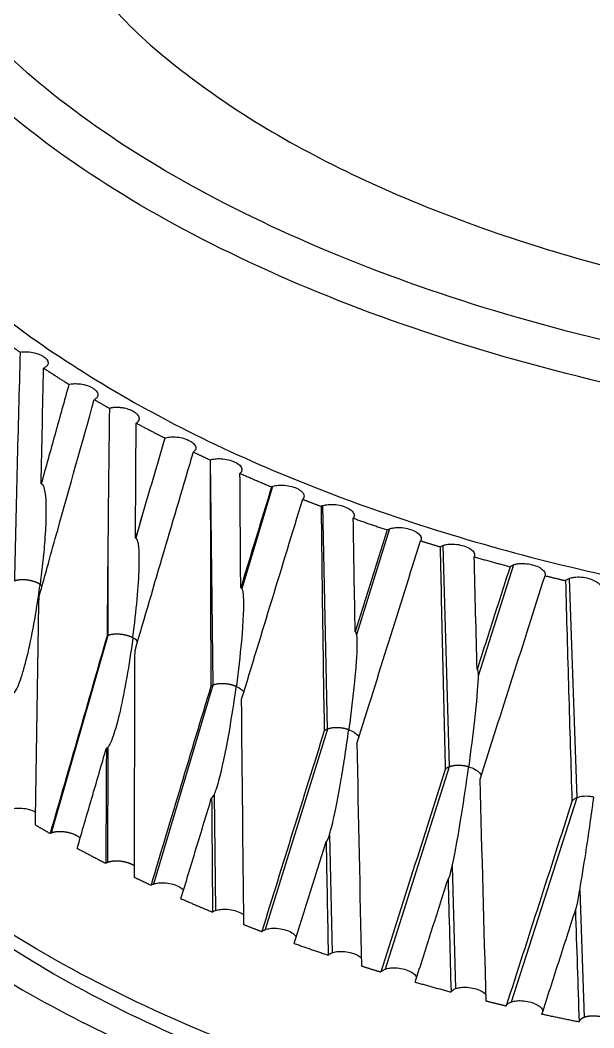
# Model space of a CAD drawing. Header units: millimetres. Extents: x 577 to 7172, y 252 to 2707.
# Drawn here: x 6756.17 to 6765.62, y 2390.74 to 2407.34 of the extents above; entities that cross this region are included whole.
import ezdxf

# ---------------------------------------------------------------- set-up
doc = ezdxf.new("R2010")
doc.units = ezdxf.units.MM
doc.header["$MEASUREMENT"] = 0
doc.layers.add('외형선(ISO)', color=7, linetype='Continuous', lineweight=30)
doc.layers.add('좁은 외형선(ISO)', color=7, linetype='Continuous', lineweight=25)

msp = doc.modelspace()

# ---------------------------------------------------------------- linework, layer by layer
at = {"layer": '외형선(ISO)'}
for p, q in [((6757.615, 2397.203), (6757.616, 2397.203)), ((6759.349, 2396.387), (6759.348, 2396.387)), ((6761.234, 2395.663), (6761.233, 2395.662)), ((6763.242, 2395.041), (6763.241, 2395.041))]:
    msp.add_line(p, q, dxfattribs=at)
for points, weights, knots in [([(6759.403, 2414.404), (6756.614, 2413.072), (6756.328, 2411.006), (6755.427, 2404.517), (6769.294, 2402.591), (6783.161, 2400.666), (6784.062, 2407.155), (6784.348, 2409.222), (6782.028, 2411.263)], [0.859654051037, 0.883443540093, 1, 0.707106781187, 1, 0.707106781187, 1, 0.883443540093, 0.859654051037], [5.658089, 5.658089, 5.658089, 6.283185, 6.283185, 7.853982, 7.853982, 9.424778, 9.424778, 10.049874, 10.049874, 10.049874]), ([(6761.692, 2411.175), (6762.993, 2407.812), (6769.886, 2406.856), (6777.619, 2405.782), (6779.208, 2409.213)], [0.916642000761, 0.7574330855, 1, 0.735650507153, 0.94847597009], [0.269902, 0.269902, 0.269902, 1.570796, 1.570796, 2.988512, 2.988512, 2.988512]), ([(6752.87, 2407.917), (6751.776, 2400.037), (6768.615, 2397.7), (6785.453, 2395.362), (6786.547, 2403.241)], [1, 0.707106781187, 1, 0.707106781187, 1], [0, 0, 0, 1.570796, 1.570796, 3.141593, 3.141593, 3.141593]), ([(6758.084, 2400.703), (6758.13, 2400.73), (6758.136, 2400.767), (6758.157, 2400.907), (6757.856, 2400.953), (6757.737, 2400.971), (6757.644, 2400.946)], [0.868138623758, 0.899769815643, 1, 0.707106781187, 1, 0.859271757601, 0.853776678257], [2.604055, 2.604055, 2.604055, 3.141593, 3.141593, 4.712389, 4.712389, 5.467119, 5.467119, 5.467119]), ([(6751.449, 2399.638), (6751.13, 2399.017), (6751.038, 2398.356), (6749.912, 2390.245), (6767.246, 2387.839), (6784.579, 2385.432), (6785.705, 2393.544), (6785.8, 2394.227), (6785.649, 2394.935)], [0.941983509372, 0.967352736218, 1, 0.707106781187, 1, 0.707106781187, 1, 0.966269938786, 0.940308695397], [2.966504, 2.966504, 2.966504, 3.141593, 3.141593, 4.712389, 4.712389, 6.283185, 6.283185, 6.464081, 6.464081, 6.464081]), ([(6756.502, 2398.047), (6756.42, 2398.099), (6756.299, 2398.116), (6756.173, 2398.134), (6756.078, 2398.103)], [0.853655812492, 0.857426288711, 1, 0.851369055162, 0.853585971213], [0.806169, 0.806169, 0.806169, 1.570796, 1.570796, 2.367909, 2.367909, 2.367909]), ([(6759.825, 2397.976), (6759.819, 2397.989), (6759.81, 2397.99), (6759.808, 2397.99), (6759.807, 2397.99)], [0.956690955315, 0.976452319213, 1, 0.995298523579, 0.990747981895], [3.0153056, 3.0153056, 3.0153056, 3.1415927, 3.1415927, 3.1668068, 3.1668068, 3.1668068]), ([(6758.029, 2397.167), (6757.953, 2397.207), (6757.853, 2397.221), (6757.714, 2397.241), (6757.616, 2397.203)], [0.858200927073, 0.879642008025, 1, 0.83874443214, 0.855050900514], [4.066905, 4.066905, 4.066905, 4.712389, 4.712389, 5.577208, 5.577208, 5.577208]), ([(6761.716, 2397.215), (6761.709, 2397.264), (6761.696, 2397.266), (6761.694, 2397.266), (6761.692, 2397.266)], [0.92102222792, 0.952954509637, 1, 0.994369803843, 0.98895606274], [2.8892861, 2.8892861, 2.8892861, 3.1415927, 3.1415927, 3.1717876, 3.1717876, 3.1717876]), ([(6759.733, 2396.365), (6759.666, 2396.394), (6759.587, 2396.405), (6759.447, 2396.425), (6759.349, 2396.387)], [0.86954245451, 0.901942895636, 1, 0.838433611726, 0.855114421702], [1.044913, 1.044913, 1.044913, 1.570796, 1.570796, 2.437282, 2.437282, 2.437282]), ([(6761.586, 2395.653), (6761.533, 2395.672), (6761.473, 2395.68), (6761.332, 2395.701), (6761.234, 2395.663)], [0.887894279923, 0.924469586249, 1, 0.838308086255, 0.855140448876], [1.165724, 1.165724, 1.165724, 1.570796, 1.570796, 2.437956, 2.437956, 2.437956]), ([(6763.56, 2395.043), (6763.522, 2395.053), (6763.481, 2395.059), (6763.34, 2395.079), (6763.242, 2395.041)], [0.913731457614, 0.9474302987, 1, 0.838366824841, 0.855128242891], [1.288863, 1.288863, 1.288863, 1.570796, 1.570796, 2.437641, 2.437641, 2.437641]), ([(6750.43, 2393.98), (6749.304, 2385.868), (6766.638, 2383.462), (6774.564, 2382.362), (6780.138, 2384.447)], [1, 0.707106781187, 1, 0.840755135543, 0.854671855083], [0, 0, 0, 1.570796, 1.570796, 2.424832, 2.424832, 2.424832]), ([(6757.161, 2393.869), (6757.081, 2393.943), (6756.923, 2393.967), (6756.782, 2393.989), (6756.684, 2393.952)], [0.860943629122, 0.820655436625, 1, 0.837726998481, 0.855263738742], [3.750558, 3.750558, 3.750558, 4.712389, 4.712389, 5.582665, 5.582665, 5.582665]), ([(6758.058, 2393.411), (6757.976, 2393.464), (6757.853, 2393.483), (6757.712, 2393.504), (6757.614, 2393.468)], [0.85356910026, 0.855070172506, 1, 0.837527237433, 0.855307187326], [3.935125, 3.935125, 3.935125, 4.712389, 4.712389, 5.583736, 5.583736, 5.583736]), ([(6765.977, 2390.797), (6765.921, 2390.901), (6765.702, 2390.932), (6765.561, 2390.952), (6765.463, 2390.916)], [0.900479725299, 0.77065464145, 1, 0.838366954532, 0.855128215993], [0.340809, 0.340809, 0.340809, 1.570796, 1.570796, 2.43764, 2.43764, 2.43764])]:
    msp.add_rational_spline(points, weights, degree=2, knots=knots, dxfattribs=at)
for points, weights in [([(6755.955, 2402.024), (6756.063, 2401.947), (6756.173, 2401.87)], [0.854411989208, 0.854138005954, 0.853951452172]), ([(6756.558, 2401.609), (6756.763, 2401.474), (6756.976, 2401.341)], [0.853568861846, 0.853503268746, 0.853715769146]), ([(6757.394, 2401.09), (6757.518, 2401.018), (6757.644, 2400.946)], [0.854380891693, 0.854650028739, 0.85500670011]), ([(6758.084, 2400.703), (6758.317, 2400.579), (6758.558, 2400.457)], [0.856488614887, 0.857396210602, 0.858584442446]), ([(6759.026, 2400.227), (6759.165, 2400.16), (6759.305, 2400.095)], [0.861133259539, 0.861954778283, 0.86286533459]), ([(6759.794, 2399.875), (6760.051, 2399.762), (6760.315, 2399.653)], [0.866258997614, 0.868171021112, 0.870370778511]), ([(6760.33, 2399.66), (6760.322, 2399.657), (6760.315, 2399.653)], [0.8553488912, 0.856857163177, 0.859632426851]), ([(6760.827, 2399.448), (6760.978, 2399.389), (6761.131, 2399.331)], [0.874885144561, 0.876286215561, 0.877779308996]), ([(6761.155, 2399.342), (6761.142, 2399.337), (6761.131, 2399.331)], [0.855215520231, 0.857570990873, 0.863264493532]), ([(6761.66, 2399.137), (6761.937, 2399.038), (6762.22, 2398.943)], [0.883194615338, 0.886175588631, 0.889456353916]), ([(6762.768, 2398.765), (6762.929, 2398.715), (6763.092, 2398.665)], [0.896084489059, 0.898112100478, 0.900236375472]), ([(6763.652, 2398.5), (6763.946, 2398.417), (6764.244, 2398.338)], [0.90785351521, 0.912005810676, 0.916475629495]), ([(6764.819, 2398.19), (6764.987, 2398.149), (6765.157, 2398.109)], [0.925442668337, 0.928166994251, 0.930994561593]), ([(6759.348, 2396.387), (6759.33, 2396.379), (6759.315, 2396.371)], [0.855280459898, 0.858638435918, 0.868525393099]), ([(6761.233, 2395.662), (6761.202, 2395.65), (6761.182, 2395.633)], [0.854637006584, 0.859313183992, 0.884168682621]), ([(6759.327, 2394.534), (6759.345, 2394.536), (6759.369, 2394.585)], [0.990996943461, 0.947247952594, 0.917424490877]), ([(6756.425, 2394.085), (6756.545, 2394.015), (6756.668, 2393.945)], [0.854388732164, 0.85465127944, 0.854996345142]), ([(6756.684, 2393.952), (6756.676, 2393.949), (6756.668, 2393.945)], [0.855375869326, 0.8569938239, 0.860048161219]), ([(6761.213, 2393.81), (6761.235, 2393.815), (6761.27, 2393.928)], [0.989373280894, 0.924652494684, 0.890772406095]), ([(6757.113, 2393.7), (6757.345, 2393.576), (6757.585, 2393.454)], [0.856490263097, 0.857396463137, 0.858582279848]), ([(6757.614, 2393.468), (6757.598, 2393.462), (6757.585, 2393.454)], [0.855367117981, 0.858341606116, 0.866194214153]), ([(6758.058, 2393.222), (6758.193, 2393.158), (6758.329, 2393.094)], [0.861157139176, 0.861956026459, 0.862838848776]), ([(6758.822, 2392.872), (6759.079, 2392.76), (6759.342, 2392.651)], [0.866262465667, 0.868171273581, 0.870366770151]), ([(6759.859, 2392.443), (6760.006, 2392.386), (6760.154, 2392.33)], [0.874925831969, 0.876287465351, 0.877735848087]), ([(6760.688, 2392.134), (6760.965, 2392.035), (6761.248, 2391.941)], [0.883200015851, 0.886175840801, 0.88945036869]), ([(6761.801, 2391.761), (6761.957, 2391.712), (6762.115, 2391.664)], [0.896143325371, 0.89811334776, 0.900174494689]), ([(6762.681, 2391.497), (6762.974, 2391.414), (6763.271, 2391.335)], [0.907861028714, 0.912006062029, 0.916467465227]), ([(6763.851, 2391.186), (6764.015, 2391.146), (6764.18, 2391.107)], [0.925521663092, 0.928168235399, 0.930912133162]), ([(6764.769, 2390.972), (6765.074, 2390.906), (6765.381, 2390.844)], [0.941086985327, 0.946548714922, 0.952351233562]), ([(6765.463, 2390.916), (6765.393, 2390.889), (6765.381, 2390.844)], [0.854954513263, 0.866763482307, 0.978101031468])]:
    msp.add_rational_spline(points, weights, degree=2, dxfattribs=at)
for points, knots in [([(6756.173, 2401.87), (6756.155, 2401.242), (6756.138, 2400.614), (6756.107, 2399.359), (6756.092, 2398.731), (6756.078, 2398.103)], [0.000001, 0.000001, 0.000001, 0.000001, 0.2022283, 0.2022283, 0.4043452, 0.4043452, 0.4043452, 0.4043452]), ([(6756.173, 2401.87), (6756.191, 2401.873), (6756.21, 2401.875), (6756.25, 2401.877), (6756.271, 2401.877), (6756.333, 2401.874), (6756.373, 2401.868), (6756.451, 2401.848), (6756.487, 2401.835), (6756.534, 2401.812), (6756.549, 2401.804), (6756.588, 2401.778), (6756.607, 2401.758), (6756.631, 2401.719), (6756.636, 2401.699), (6756.629, 2401.665), (6756.62, 2401.651), (6756.595, 2401.627), (6756.578, 2401.617), (6756.558, 2401.609)], [-0.08669826, -0.08669826, -0.08669826, -0.08669826, -0.08040536, -0.08040536, -0.07386324, -0.07386324, -0.06167253, -0.06167253, -0.04934561, -0.04934561, -0.04335782, -0.04335782, -0.03101877, -0.03101877, -0.01881146, -0.01881146, -0.00906258, -0.00906258, -0.000001, -0.000001, -0.000001, -0.000001]), ([(6756.519, 2399.701), (6756.525, 2400.019), (6756.532, 2400.337), (6756.545, 2400.972), (6756.551, 2401.29), (6756.558, 2401.609)], [0.000001, 0.000001, 0.000001, 0.000001, 0.1025219, 0.1025219, 0.2050472, 0.2050472, 0.2050472, 0.2050472]), ([(6756.976, 2401.341), (6756.9, 2401.068), (6756.823, 2400.794), (6756.671, 2400.248), (6756.595, 2399.974), (6756.519, 2399.701)], [0.000001, 0.000001, 0.000001, 0.000001, 0.1025074, 0.1025074, 0.2050094, 0.2050094, 0.2050094, 0.2050094]), ([(6756.976, 2401.341), (6756.999, 2401.347), (6757.024, 2401.35), (6757.078, 2401.353), (6757.106, 2401.353), (6757.176, 2401.347), (6757.215, 2401.339), (6757.291, 2401.318), (6757.326, 2401.304), (6757.363, 2401.283), (6757.37, 2401.279), (6757.403, 2401.257), (6757.424, 2401.238), (6757.451, 2401.199), (6757.456, 2401.179), (6757.452, 2401.146), (6757.445, 2401.132), (6757.424, 2401.109), (6757.411, 2401.099), (6757.394, 2401.09)], [-0.0867115, -0.0867115, -0.0867115, -0.0867115, -0.07832602, -0.07832602, -0.06949266, -0.06949266, -0.05741042, -0.05741042, -0.04510645, -0.04510645, -0.04215816, -0.04215816, -0.0297787, -0.0297787, -0.01744939, -0.01744939, -0.00846186, -0.00846186, -0.000001, -0.000001, -0.000001, -0.000001]), ([(6756.484, 2397.844), (6756.586, 2398.21), (6756.688, 2398.576), (6756.791, 2398.942), (6756.991, 2399.657), (6757.192, 2400.373), (6757.394, 2401.09)], [1.189798, 1.189798, 1.189798, 1.189798, 2.559794, 2.559794, 2.559794, 5.236908, 5.236908, 5.236908, 5.236908]), ([(6758.073, 2398.806), (6758.075, 2399.122), (6758.076, 2399.438), (6758.08, 2400.071), (6758.082, 2400.387), (6758.084, 2400.703)], [0.0000015, 0.0000015, 0.0000015, 0.0000015, 0.1025224, 0.1025224, 0.2050463, 0.2050463, 0.2050463, 0.2050463]), ([(6758.558, 2400.457), (6758.498, 2400.254), (6758.438, 2400.052), (6758.319, 2399.646), (6758.26, 2399.444), (6758.2, 2399.241)], [0.000001, 0.000001, 0.000001, 0.000001, 0.0754876, 0.0754876, 0.1509729, 0.1509729, 0.1509729, 0.1509729]), ([(6758.558, 2400.457), (6758.58, 2400.464), (6758.605, 2400.47), (6758.661, 2400.476), (6758.692, 2400.477), (6758.764, 2400.473), (6758.805, 2400.467), (6758.883, 2400.448), (6758.919, 2400.435), (6758.967, 2400.411), (6758.981, 2400.403), (6759.02, 2400.377), (6759.04, 2400.358), (6759.064, 2400.318), (6759.069, 2400.299), (6759.063, 2400.27), (6759.058, 2400.26), (6759.045, 2400.242), (6759.037, 2400.234), (6759.026, 2400.227)], [-0.08670954, -0.08670954, -0.08670954, -0.08670954, -0.07766824, -0.07766824, -0.0679418, -0.0679418, -0.05573585, -0.05573585, -0.04339563, -0.04339563, -0.0374105, -0.0374105, -0.02508142, -0.02508142, -0.01288588, -0.01288588, -0.00631815, -0.00631815, -0.000001, -0.000001, -0.000001, -0.000001]), ([(6758.065, 2396.959), (6758.224, 2397.503), (6758.384, 2398.047), (6758.705, 2399.136), (6758.866, 2399.681), (6759.026, 2400.227)], [0.0000282, 0.0000282, 0.0000282, 0.0000282, 0.2024567, 0.2024567, 0.405011, 0.405011, 0.405011, 0.405011]), ([(6759.305, 2400.095), (6759.328, 2400.104), (6759.354, 2400.11), (6759.414, 2400.118), (6759.448, 2400.119), (6759.523, 2400.115), (6759.565, 2400.109), (6759.643, 2400.09), (6759.68, 2400.077), (6759.744, 2400.045), (6759.77, 2400.027), (6759.809, 2399.99), (6759.821, 2399.97), (6759.828, 2399.937), (6759.827, 2399.923), (6759.816, 2399.897), (6759.807, 2399.886), (6759.794, 2399.875)], [-0.08672088, -0.08672088, -0.08672088, -0.08672088, -0.07699456, -0.07699456, -0.06641182, -0.06641182, -0.05407346, -0.05407346, -0.04167372, -0.04167372, -0.02935902, -0.02935902, -0.01728322, -0.01728322, -0.00849614, -0.00849614, -0.000001, -0.000001, -0.000001, -0.000001]), ([(6759.305, 2400.095), (6759.305, 2399.475), (6759.306, 2398.853), (6759.309, 2397.612), (6759.312, 2396.991), (6759.315, 2396.371)], [0.0000027, 0.0000027, 0.0000027, 0.0000027, 0.20223, 0.20223, 0.4043469, 0.4043469, 0.4043469, 0.4043469]), ([(6759.807, 2397.99), (6759.804, 2398.304), (6759.802, 2398.618), (6759.798, 2399.246), (6759.796, 2399.561), (6759.794, 2399.875)], [0.000001, 0.000001, 0.000001, 0.000001, 0.1025219, 0.1025219, 0.2050473, 0.2050473, 0.2050473, 0.2050473]), ([(6756.519, 2399.701), (6756.523, 2399.701), (6756.526, 2399.7), (6756.533, 2399.696), (6756.536, 2399.694), (6756.546, 2399.684), (6756.551, 2399.674), (6756.568, 2399.637), (6756.576, 2399.598), (6756.604, 2399.414), (6756.604, 2399.151), (6756.572, 2398.692), (6756.561, 2398.564), (6756.541, 2398.375), (6756.534, 2398.311), (6756.519, 2398.184), (6756.511, 2398.121), (6756.502, 2398.054), (6756.502, 2398.051), (6756.502, 2398.047)], [0.000001, 0.000001, 0.000001, 0.000001, 0.0016373, 0.0016373, 0.0035333, 0.0035333, 0.0082764, 0.0082764, 0.0216086, 0.0216086, 0.081311, 0.081311, 0.1035635, 0.1035635, 0.1147036, 0.1147036, 0.125739, 0.125739, 0.1263677, 0.1263677, 0.1263677, 0.1263677]), ([(6760.33, 2399.66), (6760.352, 2399.668), (6760.376, 2399.674), (6760.433, 2399.682), (6760.464, 2399.683), (6760.537, 2399.681), (6760.578, 2399.675), (6760.657, 2399.657), (6760.694, 2399.645), (6760.759, 2399.615), (6760.786, 2399.597), (6760.828, 2399.56), (6760.841, 2399.54), (6760.851, 2399.508), (6760.851, 2399.495), (6760.845, 2399.47), (6760.838, 2399.458), (6760.827, 2399.448)], [-0.08441784, -0.08441784, -0.08441784, -0.08441784, -0.07521561, -0.07521561, -0.06522595, -0.06522595, -0.05300419, -0.05300419, -0.04062641, -0.04062641, -0.02852415, -0.02852415, -0.01634798, -0.01634798, -0.00807404, -0.00807404, -0.000001, -0.000001, -0.000001, -0.000001]), ([(6760.315, 2399.653), (6760.23, 2399.376), (6760.145, 2399.099), (6759.976, 2398.544), (6759.891, 2398.267), (6759.807, 2397.99)], [0.000001, 0.000001, 0.000001, 0.000001, 0.1025074, 0.1025074, 0.2050094, 0.2050094, 0.2050094, 0.2050094]), ([(6759.821, 2396.155), (6759.989, 2396.703), (6760.156, 2397.251), (6760.492, 2398.349), (6760.659, 2398.898), (6760.827, 2399.448)], [0.0000009, 0.0000009, 0.0000009, 0.0000009, 0.2024334, 0.2024334, 0.4049747, 0.4049747, 0.4049747, 0.4049747]), ([(6761.131, 2399.331), (6761.138, 2398.715), (6761.145, 2398.098), (6761.162, 2396.865), (6761.172, 2396.249), (6761.182, 2395.633)], [0.000001, 0.000001, 0.000001, 0.000001, 0.2022283, 0.2022283, 0.4043452, 0.4043452, 0.4043452, 0.4043452]), ([(6761.155, 2399.342), (6761.175, 2399.349), (6761.199, 2399.355), (6761.252, 2399.363), (6761.282, 2399.365), (6761.353, 2399.364), (6761.394, 2399.359), (6761.474, 2399.342), (6761.512, 2399.33), (6761.578, 2399.301), (6761.606, 2399.285), (6761.65, 2399.249), (6761.665, 2399.229), (6761.677, 2399.197), (6761.679, 2399.184), (6761.674, 2399.159), (6761.669, 2399.148), (6761.66, 2399.137)], [-0.08298411, -0.08298411, -0.08298411, -0.08298411, -0.07419044, -0.07419044, -0.06464964, -0.06464964, -0.0523725, -0.0523725, -0.03996066, -0.03996066, -0.0280494, -0.0280494, -0.0160123, -0.0160123, -0.00793764, -0.00793764, -0.000001, -0.000001, -0.000001, -0.000001]), ([(6761.692, 2397.266), (6761.687, 2397.577), (6761.681, 2397.889), (6761.67, 2398.513), (6761.665, 2398.825), (6761.66, 2399.137)], [0.0000011, 0.0000011, 0.0000011, 0.0000011, 0.1025222, 0.1025222, 0.2050477, 0.2050477, 0.2050477, 0.2050477]), ([(6762.22, 2398.943), (6762.132, 2398.664), (6762.044, 2398.384), (6761.868, 2397.825), (6761.78, 2397.545), (6761.692, 2397.266)], [0.000001, 0.000001, 0.000001, 0.000001, 0.1025077, 0.1025077, 0.2050099, 0.2050099, 0.2050099, 0.2050099]), ([(6762.22, 2398.943), (6762.226, 2398.947), (6762.232, 2398.95), (6762.244, 2398.956), (6762.251, 2398.959), (6762.258, 2398.961)], [-0.005997295, -0.005997295, -0.005997295, -0.005997295, -0.003000815, -0.003000815, -0.000001, -0.000001, -0.000001, -0.000001]), ([(6762.258, 2398.961), (6762.277, 2398.968), (6762.299, 2398.974), (6762.348, 2398.982), (6762.376, 2398.984), (6762.444, 2398.984), (6762.485, 2398.98), (6762.565, 2398.964), (6762.603, 2398.953), (6762.671, 2398.925), (6762.699, 2398.909), (6762.746, 2398.874), (6762.762, 2398.854), (6762.777, 2398.823), (6762.78, 2398.811), (6762.779, 2398.787), (6762.775, 2398.776), (6762.768, 2398.765)], [-0.08069698, -0.08069698, -0.08069698, -0.08069698, -0.07243678, -0.07243678, -0.06349799, -0.06349799, -0.05132866, -0.05132866, -0.03892862, -0.03892862, -0.02714052, -0.02714052, -0.01500424, -0.01500424, -0.00746609, -0.00746609, -0.000001, -0.000001, -0.000001, -0.000001]), ([(6780.275, 2389.201), (6778.975, 2388.714), (6777.447, 2388.353), (6774.186, 2387.932), (6772.413, 2387.865), (6768.849, 2388.018), (6767.013, 2388.24), (6763.505, 2388.938), (6761.79, 2389.421), (6758.675, 2390.589), (6757.235, 2391.288), (6754.804, 2392.827), (6753.782, 2393.685), (6752.283, 2395.48), (6751.792, 2396.443), (6751.543, 2397.842), (6751.533, 2398.287), (6751.593, 2398.721)], [0, 0, 0, 0, 0.551864, 0.551864, 1.097381, 1.097381, 1.638641, 1.638641, 2.176484, 2.176484, 2.716093, 2.716093, 3.260291, 3.260291, 3.810205, 3.810205, 4.064472, 4.064472, 4.064472, 4.064472]), ([(6758.029, 2397.167), (6758.029, 2397.171), (6758.03, 2397.175), (6758.089, 2397.616), (6758.125, 2398.021), (6758.137, 2398.43), (6758.14, 2398.654), (6758.107, 2398.769), (6758.101, 2398.782), (6758.092, 2398.796), (6758.089, 2398.799), (6758.083, 2398.804), (6758.079, 2398.805), (6758.076, 2398.806)], [-0.1923741, -0.1923741, -0.1923741, -0.1923741, -0.1912717, -0.1912717, -0.0575168, -0.0575168, -0.010532, -0.010532, -0.0043724, -0.0043724, -0.0019855, -0.0019855, -0.000001, -0.000001, -0.000001, -0.000001]), ([(6758.076, 2398.806), (6758.075, 2398.806), (6758.075, 2398.806), (6758.074, 2398.806), (6758.073, 2398.806), (6758.073, 2398.806)], [-0.0004520046, -0.0004520046, -0.0004520046, -0.0004520046, -0.0002256009, -0.0002256009, -0.0000021164, -0.0000021164, -0.0000021164, -0.0000021164]), ([(6761.726, 2395.445), (6761.9, 2395.997), (6762.073, 2396.55), (6762.421, 2397.657), (6762.595, 2398.211), (6762.768, 2398.765)], [0.000001, 0.000001, 0.000001, 0.000001, 0.2024334, 0.2024334, 0.4049748, 0.4049748, 0.4049748, 0.4049748]), ([(6763.092, 2398.665), (6763.098, 2398.67), (6763.105, 2398.674), (6763.12, 2398.681), (6763.128, 2398.685), (6763.136, 2398.688)], [-0.007445465, -0.007445465, -0.007445465, -0.007445465, -0.003723185, -0.003723185, -0.000001, -0.000001, -0.000001, -0.000001]), ([(6763.092, 2398.665), (6763.104, 2398.054), (6763.117, 2397.442), (6763.145, 2396.219), (6763.16, 2395.608), (6763.175, 2394.997)], [0.000001, 0.000001, 0.000001, 0.000001, 0.2022283, 0.2022283, 0.4043452, 0.4043452, 0.4043452, 0.4043452]), ([(6763.136, 2398.688), (6763.155, 2398.695), (6763.175, 2398.7), (6763.222, 2398.708), (6763.248, 2398.711), (6763.314, 2398.712), (6763.355, 2398.708), (6763.436, 2398.694), (6763.475, 2398.684), (6763.544, 2398.657), (6763.573, 2398.642), (6763.621, 2398.607), (6763.639, 2398.588), (6763.656, 2398.557), (6763.659, 2398.545), (6763.66, 2398.522), (6763.658, 2398.511), (6763.652, 2398.5)], [-0.07923516, -0.07923516, -0.07923516, -0.07923516, -0.07138073, -0.07138073, -0.06289414, -0.06289414, -0.050682, -0.050682, -0.03826473, -0.03826473, -0.02662455, -0.02662455, -0.01463062, -0.01463062, -0.00730418, -0.00730418, -0.000001, -0.000001, -0.000001, -0.000001]), ([(6763.701, 2396.644), (6763.693, 2396.953), (6763.685, 2397.263), (6763.668, 2397.881), (6763.66, 2398.191), (6763.652, 2398.5)], [0.0000033, 0.0000033, 0.0000033, 0.0000033, 0.1025233, 0.1025233, 0.2050495, 0.2050495, 0.2050495, 0.2050495]), ([(6757.616, 2398.467), (6757.614, 2398.255), (6757.612, 2398.044), (6757.608, 2397.621), (6757.607, 2397.41), (6757.605, 2397.198)], [0.000001, 0.000001, 0.000001, 0.000001, 0.068486, 0.068486, 0.1369899, 0.1369899, 0.1369899, 0.1369899]), ([(6764.244, 2398.338), (6764.153, 2398.055), (6764.062, 2397.773), (6763.881, 2397.209), (6763.791, 2396.926), (6763.701, 2396.644)], [0.000001, 0.000001, 0.000001, 0.000001, 0.1025083, 0.1025083, 0.2050094, 0.2050094, 0.2050094, 0.2050094]), ([(6764.244, 2398.338), (6764.251, 2398.344), (6764.259, 2398.35), (6764.277, 2398.36), (6764.288, 2398.365), (6764.299, 2398.369)], [-0.009715275, -0.009715275, -0.009715275, -0.009715275, -0.004858047, -0.004858047, -0.000001, -0.000001, -0.000001, -0.000001]), ([(6764.299, 2398.369), (6764.316, 2398.375), (6764.335, 2398.381), (6764.378, 2398.388), (6764.402, 2398.391), (6764.465, 2398.393), (6764.506, 2398.39), (6764.586, 2398.378), (6764.626, 2398.367), (6764.696, 2398.342), (6764.726, 2398.327), (6764.777, 2398.293), (6764.796, 2398.274), (6764.815, 2398.244), (6764.819, 2398.233), (6764.823, 2398.211), (6764.822, 2398.201), (6764.819, 2398.19)], [-0.07696542, -0.07696542, -0.07696542, -0.07696542, -0.06965231, -0.06965231, -0.06177441, -0.06177441, -0.04966049, -0.04966049, -0.03724468, -0.03724468, -0.02564262, -0.02564262, -0.0135515, -0.0135515, -0.00678492, -0.00678492, -0.000001, -0.000001, -0.000001, -0.000001]), ([(6763.749, 2394.839), (6763.927, 2395.396), (6764.106, 2395.955), (6764.463, 2397.072), (6764.641, 2397.631), (6764.819, 2398.19)], [0.000001, 0.000001, 0.000001, 0.000001, 0.2024334, 0.2024334, 0.4049748, 0.4049748, 0.4049748, 0.4049748]), ([(6765.218, 2398.146), (6765.233, 2398.151), (6765.25, 2398.156), (6765.287, 2398.163), (6765.307, 2398.166), (6765.366, 2398.17), (6765.406, 2398.169), (6765.487, 2398.159), (6765.528, 2398.15), (6765.6, 2398.126), (6765.631, 2398.112), (6765.685, 2398.08), (6765.707, 2398.062), (6765.73, 2398.031), (6765.736, 2398.02), (6765.742, 2397.997), (6765.743, 2397.986), (6765.741, 2397.975)], [-0.07545712, -0.07545712, -0.07545712, -0.07545712, -0.06901192, -0.06901192, -0.06210074, -0.06210074, -0.05000441, -0.05000441, -0.03758276, -0.03758276, -0.02608289, -0.02608289, -0.01411734, -0.01411734, -0.00709705, -0.00709705, -0.000001, -0.000001, -0.000001, -0.000001]), ([(6756.039, 2396.245), (6756.044, 2396.245), (6756.048, 2396.246), (6756.058, 2396.25), (6756.062, 2396.253), (6756.075, 2396.263), (6756.083, 2396.273), (6756.112, 2396.314), (6756.134, 2396.361), (6756.221, 2396.576), (6756.299, 2396.876), (6756.398, 2397.38), (6756.421, 2397.514), (6756.453, 2397.71), (6756.463, 2397.776), (6756.482, 2397.907), (6756.491, 2397.972), (6756.501, 2398.04), (6756.501, 2398.043), (6756.502, 2398.047)], [0.000001, 0.000001, 0.000001, 0.000001, 0.0019069, 0.0019069, 0.003819, 0.003819, 0.0072699, 0.0072699, 0.0190981, 0.0190981, 0.0664168, 0.0664168, 0.0831412, 0.0831412, 0.091562, 0.091562, 0.0998916, 0.0998916, 0.1003581, 0.1003581, 0.1003581, 0.1003581]), ([(6756.502, 2398.047), (6756.502, 2398.047), (6756.503, 2398.046), (6756.515, 2398.038), (6756.525, 2398.031), (6756.534, 2398.023)], [-0.000272927, -0.000272927, -0.000272927, -0.000272927, 0, 0, 0.005211806, 0.005211806, 0.005211806, 0.005211806]), ([(6765.157, 2398.109), (6765.164, 2398.116), (6765.173, 2398.123), (6765.193, 2398.135), (6765.205, 2398.141), (6765.218, 2398.146)], [-0.01122032, -0.01122032, -0.01122032, -0.01122032, -0.00561308, -0.00561308, -0.00000631, -0.00000631, -0.00000631, -0.00000631]), ([(6765.157, 2398.109), (6765.173, 2397.502), (6765.19, 2396.895), (6765.226, 2395.683), (6765.244, 2395.078), (6765.263, 2394.472)], [0.000001, 0.000001, 0.000001, 0.000001, 0.2022296, 0.2022296, 0.4043453, 0.4043453, 0.4043453, 0.4043453]), ([(6756.425, 2394.085), (6756.434, 2394.711), (6756.443, 2395.337), (6756.462, 2396.59), (6756.473, 2397.217), (6756.484, 2397.844)], [0.000001, 0.000001, 0.000001, 0.000001, 0.2024117, 0.2024117, 0.4048476, 0.4048476, 0.4048476, 0.4048476]), ([(6759.825, 2397.976), (6759.839, 2397.951), (6759.845, 2397.899), (6759.858, 2397.703), (6759.847, 2397.441), (6759.796, 2396.873), (6759.767, 2396.621), (6759.734, 2396.372), (6759.733, 2396.369), (6759.733, 2396.365)], [0.000001, 0.000001, 0.000001, 0.000001, 0.0158453, 0.0158453, 0.0669248, 0.0669248, 0.1033237, 0.1033237, 0.1038507, 0.1038507, 0.1038507, 0.1038507]), ([(6757.605, 2397.198), (6757.448, 2396.656), (6757.291, 2396.113), (6756.979, 2395.029), (6756.823, 2394.487), (6756.668, 2393.945)], [0.0000426, 0.0000426, 0.0000426, 0.0000426, 0.2023877, 0.2023877, 0.4047273, 0.4047273, 0.4047273, 0.4047273]), ([(6757.605, 2397.198), (6757.607, 2397.199), (6757.608, 2397.2), (6757.612, 2397.201), (6757.614, 2397.202), (6757.615, 2397.203)], [-0.001513243, -0.001513243, -0.001513243, -0.001513243, -0.000758449, -0.000758449, -0.000001, -0.000001, -0.000001, -0.000001]), ([(6758.029, 2397.167), (6758.028, 2397.164), (6758.028, 2397.16), (6757.968, 2396.717), (6757.894, 2396.293), (6757.792, 2395.846), (6757.744, 2395.649), (6757.68, 2395.478), (6757.666, 2395.443), (6757.645, 2395.403), (6757.639, 2395.391), (6757.627, 2395.374), (6757.621, 2395.366), (6757.615, 2395.361)], [-0.1994639, -0.1994639, -0.1994639, -0.1994639, -0.1983501, -0.1983501, -0.0626731, -0.0626731, -0.0164947, -0.0164947, -0.0065403, -0.0065403, -0.0028631, -0.0028631, -0.000001, -0.000001, -0.000001, -0.000001]), ([(6758.108, 2397.108), (6758.106, 2397.11), (6758.104, 2397.112), (6758.093, 2397.124), (6758.082, 2397.133), (6758.058, 2397.151), (6758.045, 2397.159), (6758.03, 2397.167), (6758.03, 2397.167), (6758.029, 2397.167)], [-0.0132564, -0.0132564, -0.0132564, -0.0132564, -0.01181957, -0.01181957, -0.00574193, -0.00574193, 0, 0, 0.00027207, 0.00027207, 0.00027207, 0.00027207]), ([(6761.716, 2397.215), (6761.722, 2397.166), (6761.722, 2397.092), (6761.718, 2396.888), (6761.703, 2396.684), (6761.667, 2396.317), (6761.653, 2396.19), (6761.623, 2395.933), (6761.606, 2395.798), (6761.587, 2395.66), (6761.587, 2395.657), (6761.586, 2395.653)], [-0.2139066, -0.2139066, -0.2139066, -0.2139066, -0.1776619, -0.1776619, -0.0900898, -0.0900898, -0.0461445, -0.0461445, 0, 0, 0.0012039, 0.0012039, 0.0012039, 0.0012039]), ([(6758.058, 2393.222), (6758.058, 2393.844), (6758.058, 2394.467), (6758.061, 2395.713), (6758.062, 2396.336), (6758.065, 2396.959)], [0.000001, 0.000001, 0.000001, 0.000001, 0.2023966, 0.2023966, 0.4048293, 0.4048293, 0.4048293, 0.4048293]), ([(6763.716, 2396.534), (6763.716, 2396.522), (6763.716, 2396.509), (6763.71, 2396.351), (6763.69, 2396.11), (6763.629, 2395.567), (6763.596, 2395.306), (6763.561, 2395.05), (6763.561, 2395.046), (6763.56, 2395.043)], [0.000001, 0.000001, 0.000001, 0.000001, 0.0053185, 0.0053185, 0.0652614, 0.0652614, 0.1131884, 0.1131884, 0.1138444, 0.1138444, 0.1138444, 0.1138444]), ([(6763.701, 2396.644), (6763.702, 2396.645), (6763.704, 2396.645), (6763.706, 2396.643), (6763.707, 2396.642), (6763.711, 2396.635), (6763.712, 2396.628), (6763.716, 2396.598), (6763.717, 2396.564), (6763.716, 2396.534)], [0.00000095, 0.00000095, 0.00000095, 0.00000095, 0.0016489, 0.0016489, 0.00350493, 0.00350493, 0.00793661, 0.00793661, 0.02079949, 0.02079949, 0.02079949, 0.02079949]), ([(6759.315, 2396.371), (6759.15, 2395.824), (6758.985, 2395.278), (6758.656, 2394.185), (6758.492, 2393.64), (6758.329, 2393.094)], [0.0000009, 0.0000009, 0.0000009, 0.0000009, 0.2023551, 0.2023551, 0.4046826, 0.4046826, 0.4046826, 0.4046826]), ([(6759.369, 2394.585), (6759.383, 2394.613), (6759.396, 2394.648), (6759.422, 2394.725), (6759.436, 2394.773), (6759.5, 2395.007), (6759.558, 2395.279), (6759.658, 2395.849), (6759.698, 2396.109), (6759.732, 2396.358), (6759.732, 2396.362), (6759.733, 2396.365)], [0.000001, 0.000001, 0.000001, 0.000001, 0.009469, 0.009469, 0.0222035, 0.0222035, 0.0774084, 0.0774084, 0.1208212, 0.1208212, 0.1214472, 0.1214472, 0.1214472, 0.1214472]), ([(6759.733, 2396.365), (6759.734, 2396.365), (6759.734, 2396.365), (6759.768, 2396.35), (6759.796, 2396.333), (6759.835, 2396.301), (6759.848, 2396.287), (6759.857, 2396.272)], [-0.00027368, -0.00027368, -0.00027368, -0.00027368, 0, 0, 0.01201755, 0.01201755, 0.02120335, 0.02120335, 0.02120335, 0.02120335]), ([(6761.182, 2395.633), (6761.01, 2395.082), (6760.838, 2394.531), (6760.495, 2393.43), (6760.325, 2392.88), (6760.154, 2392.33)], [0.000001, 0.000001, 0.000001, 0.000001, 0.2023551, 0.2023551, 0.4046826, 0.4046826, 0.4046826, 0.4046826]), ([(6761.27, 2393.928), (6761.278, 2393.955), (6761.286, 2393.983), (6761.342, 2394.191), (6761.402, 2394.483), (6761.485, 2394.973), (6761.507, 2395.109), (6761.548, 2395.376), (6761.567, 2395.511), (6761.585, 2395.646), (6761.586, 2395.65), (6761.586, 2395.653)], [-0.2264135, -0.2264135, -0.2264135, -0.2264135, -0.2091385, -0.2091385, -0.0903635, -0.0903635, -0.0454896, -0.0454896, 0, 0, 0.0012047, 0.0012047, 0.0012047, 0.0012047]), ([(6761.586, 2395.653), (6761.587, 2395.653), (6761.588, 2395.653), (6761.607, 2395.646), (6761.625, 2395.639), (6761.656, 2395.624), (6761.67, 2395.615), (6761.707, 2395.59), (6761.727, 2395.573), (6761.745, 2395.545), (6761.749, 2395.536), (6761.752, 2395.528)], [-0.04748278, -0.04748278, -0.04748278, -0.04748278, -0.04720798, -0.04720798, -0.04097726, -0.04097726, -0.03505845, -0.03505845, -0.02365674, -0.02365674, -0.01829546, -0.01829546, -0.01829546, -0.01829546]), ([(6757.113, 2393.7), (6757.192, 2393.975), (6757.272, 2394.25), (6757.433, 2394.8), (6757.513, 2395.075), (6757.593, 2395.35)], [0.000001, 0.000001, 0.000001, 0.000001, 0.102531, 0.102531, 0.2050688, 0.2050688, 0.2050688, 0.2050688]), ([(6757.593, 2395.35), (6757.592, 2395.034), (6757.59, 2394.718), (6757.587, 2394.086), (6757.586, 2393.77), (6757.585, 2393.454)], [0, 0, 0, 0, 0.102528, 0.102528, 0.2050483, 0.2050483, 0.2050483, 0.2050483]), ([(6757.615, 2395.361), (6757.611, 2395.357), (6757.607, 2395.355), (6757.6, 2395.351), (6757.597, 2395.35), (6757.593, 2395.35)], [0.000001, 0.000001, 0.000001, 0.000001, 0.001691549, 0.001691549, 0.003365565, 0.003365565, 0.003365565, 0.003365565]), ([(6763.241, 2395.041), (6763.227, 2395.035), (6763.214, 2395.029), (6763.191, 2395.014), (6763.182, 2395.005), (6763.175, 2394.997)], [0.000001, 0.000001, 0.000001, 0.000001, 0.00632784, 0.00632784, 0.01265519, 0.01265519, 0.01265519, 0.01265519]), ([(6763.289, 2393.402), (6763.292, 2393.419), (6763.296, 2393.436), (6763.341, 2393.644), (6763.391, 2393.922), (6763.485, 2394.509), (6763.524, 2394.778), (6763.559, 2395.036), (6763.56, 2395.039), (6763.56, 2395.043)], [-0.2062981, -0.2062981, -0.2062981, -0.2062981, -0.19661, -0.19661, -0.0873525, -0.0873525, 0, 0, 0.001192, 0.001192, 0.001192, 0.001192]), ([(6763.56, 2395.043), (6763.561, 2395.043), (6763.562, 2395.042), (6763.601, 2395.031), (6763.637, 2395.017), (6763.694, 2394.986), (6763.717, 2394.969), (6763.751, 2394.932), (6763.762, 2394.912), (6763.764, 2394.891), (6763.765, 2394.889), (6763.765, 2394.888)], [-0.00027616, -0.00027616, -0.00027616, -0.00027616, 0, 0, 0.01234135, 0.01234135, 0.02362178, 0.02362178, 0.03553511, 0.03553511, 0.03658109, 0.03658109, 0.03658109, 0.03658109]), ([(6763.175, 2394.997), (6762.998, 2394.44), (6762.821, 2393.885), (6762.467, 2392.774), (6762.291, 2392.219), (6762.115, 2391.664)], [0.000001, 0.000001, 0.000001, 0.000001, 0.2023552, 0.2023552, 0.4046826, 0.4046826, 0.4046826, 0.4046826]), ([(6758.822, 2392.872), (6758.906, 2393.149), (6758.99, 2393.426), (6759.158, 2393.98), (6759.242, 2394.257), (6759.327, 2394.534)], [0.000001, 0.000001, 0.000001, 0.000001, 0.1025327, 0.1025327, 0.2050689, 0.2050689, 0.2050689, 0.2050689]), ([(6759.327, 2394.534), (6759.329, 2394.22), (6759.332, 2393.906), (6759.337, 2393.278), (6759.339, 2392.965), (6759.342, 2392.651)], [0.000001, 0.000001, 0.000001, 0.000001, 0.1025275, 0.1025275, 0.2050494, 0.2050494, 0.2050494, 0.2050494]), ([(6765.341, 2394.533), (6765.322, 2394.525), (6765.305, 2394.516), (6765.279, 2394.496), (6765.269, 2394.484), (6765.263, 2394.472)], [0.00005091, 0.00005091, 0.00005091, 0.00005091, 0.00833443, 0.00833443, 0.01651971, 0.01651971, 0.01651971, 0.01651971]), ([(6765.392, 2393.014), (6765.425, 2393.204), (6765.461, 2393.431), (6765.489, 2393.612), (6765.515, 2393.781), (6765.54, 2393.953), (6765.578, 2394.216), (6765.592, 2394.314), (6765.61, 2394.446), (6765.615, 2394.481), (6765.62, 2394.52), (6765.621, 2394.525), (6765.622, 2394.532), (6765.622, 2394.535), (6765.623, 2394.538), (6765.623, 2394.54), (6765.623, 2394.542), (6765.623, 2394.543), (6765.624, 2394.543), (6765.624, 2394.543), (6765.624, 2394.543), (6765.624, 2394.543), (6765.624, 2394.543), (6765.624, 2394.543), (6765.624, 2394.543), (6765.623, 2394.543), (6765.623, 2394.543), (6765.623, 2394.543), (6765.622, 2394.544), (6765.622, 2394.544), (6765.621, 2394.544), (6765.62, 2394.544), (6765.609, 2394.546), (6765.598, 2394.548), (6765.561, 2394.554), (6765.535, 2394.556), (6765.446, 2394.559), (6765.387, 2394.55), (6765.341, 2394.531)], [0, 0, 0, 0, 0.644616, 0.644616, 0.644616, 1.25484, 1.25484, 1.617339, 1.617339, 1.748089, 1.748089, 1.76588, 1.76588, 1.774776, 1.774776, 1.780495, 1.780495, 1.782562, 1.782562, 1.782727, 1.782727, 1.782809, 1.782809, 1.782848, 1.782848, 1.782891, 1.782891, 1.783203, 1.783203, 1.783995, 1.783995, 1.786045, 1.786045, 1.808954, 1.808954, 1.86522, 1.86522, 2.003723, 2.003723, 2.003723, 2.003723]), ([(6756.009, 2394.341), (6756.033, 2394.35), (6756.06, 2394.356), (6756.124, 2394.364), (6756.161, 2394.365), (6756.239, 2394.359), (6756.28, 2394.352), (6756.356, 2394.331), (6756.392, 2394.317), (6756.424, 2394.3), (6756.426, 2394.299), (6756.428, 2394.298)], [0.000001, 0.000001, 0.000001, 0.000001, 0.01003356, 0.01003356, 0.02155616, 0.02155616, 0.03368842, 0.03368842, 0.04602588, 0.04602588, 0.04675732, 0.04675732, 0.04675732, 0.04675732]), ([(6765.263, 2394.472), (6765.082, 2393.91), (6764.902, 2393.349), (6764.54, 2392.227), (6764.36, 2391.667), (6764.18, 2391.107)], [0, 0, 0, 0, 0.2023562, 0.2023562, 0.4046815, 0.4046815, 0.4046815, 0.4046815]), ([(6760.688, 2392.134), (6760.775, 2392.413), (6760.863, 2392.692), (6761.037, 2393.251), (6761.125, 2393.53), (6761.213, 2393.81)], [0.000001, 0.000001, 0.000001, 0.000001, 0.1025329, 0.1025329, 0.2050693, 0.2050693, 0.2050693, 0.2050693]), ([(6761.213, 2393.81), (6761.218, 2393.498), (6761.224, 2393.186), (6761.236, 2392.563), (6761.242, 2392.252), (6761.248, 2391.941)], [0.0000011, 0.0000011, 0.0000011, 0.0000011, 0.1025277, 0.1025277, 0.2050499, 0.2050499, 0.2050499, 0.2050499]), ([(6763.221, 2393.189), (6763.222, 2393.189), (6763.223, 2393.19), (6763.225, 2393.192), (6763.227, 2393.194), (6763.23, 2393.199), (6763.233, 2393.205), (6763.24, 2393.221), (6763.245, 2393.235), (6763.263, 2393.292), (6763.277, 2393.352), (6763.289, 2393.402)], [-0.02509521, -0.02509521, -0.02509521, -0.02509521, -0.02390168, -0.02390168, -0.02273502, -0.02273502, -0.02027448, -0.02027448, -0.01569792, -0.01569792, -0.000001, -0.000001, -0.000001, -0.000001]), ([(6762.681, 2391.497), (6762.771, 2391.779), (6762.861, 2392.061), (6763.041, 2392.625), (6763.131, 2392.907), (6763.221, 2393.189)], [0.000001, 0.000001, 0.000001, 0.000001, 0.1025335, 0.1025335, 0.2050688, 0.2050688, 0.2050688, 0.2050688]), ([(6763.221, 2393.189), (6763.229, 2392.879), (6763.238, 2392.57), (6763.254, 2391.953), (6763.263, 2391.644), (6763.271, 2391.335)], [0.0000033, 0.0000033, 0.0000033, 0.0000033, 0.1025288, 0.1025288, 0.2050516, 0.2050516, 0.2050516, 0.2050516]), ([(6758.329, 2393.094), (6758.335, 2393.098), (6758.34, 2393.101), (6758.353, 2393.107), (6758.36, 2393.11), (6758.367, 2393.113)], [0.000001, 0.000001, 0.000001, 0.000001, 0.003075082, 0.003075082, 0.006150961, 0.006150961, 0.006150961, 0.006150961]), ([(6758.367, 2393.113), (6758.39, 2393.121), (6758.416, 2393.127), (6758.476, 2393.135), (6758.51, 2393.136), (6758.585, 2393.132), (6758.626, 2393.126), (6758.705, 2393.107), (6758.741, 2393.094), (6758.781, 2393.074), (6758.788, 2393.07), (6758.824, 2393.05), (6758.847, 2393.031), (6758.863, 2393.011), (6758.864, 2393.011), (6758.864, 2393.01)], [0.000001, 0.000001, 0.000001, 0.000001, 0.00973885, 0.00973885, 0.0203279, 0.0203279, 0.03261919, 0.03261919, 0.04500118, 0.04500118, 0.04794307, 0.04794307, 0.06024098, 0.06024098, 0.06046963, 0.06046963, 0.06046963, 0.06046963]), ([(6765.32, 2392.68), (6765.321, 2392.681), (6765.322, 2392.682), (6765.324, 2392.686), (6765.325, 2392.689), (6765.328, 2392.698), (6765.33, 2392.705), (6765.337, 2392.729), (6765.342, 2392.75), (6765.361, 2392.842), (6765.379, 2392.94), (6765.392, 2393.014)], [0.00000309, 0.00000309, 0.00000309, 0.00000309, 0.00138735, 0.00138735, 0.00277358, 0.00277358, 0.00532266, 0.00532266, 0.01103828, 0.01103828, 0.0307256, 0.0307256, 0.0307256, 0.0307256]), ([(6759.391, 2392.677), (6759.415, 2392.686), (6759.445, 2392.692), (6759.512, 2392.7), (6759.55, 2392.7), (6759.63, 2392.693), (6759.67, 2392.686), (6759.747, 2392.665), (6759.783, 2392.65), (6759.83, 2392.625), (6759.844, 2392.615), (6759.857, 2392.605)], [0.000001, 0.000001, 0.000001, 0.000001, 0.01067241, 0.01067241, 0.02241515, 0.02241515, 0.03472679, 0.03472679, 0.0471208, 0.0471208, 0.05396107, 0.05396107, 0.05396107, 0.05396107]), ([(6759.342, 2392.651), (6759.349, 2392.656), (6759.356, 2392.66), (6759.372, 2392.669), (6759.381, 2392.673), (6759.391, 2392.677)], [0.000001, 0.000001, 0.000001, 0.000001, 0.004105612, 0.004105612, 0.008210183, 0.008210183, 0.008210183, 0.008210183]), ([(6764.769, 2390.972), (6764.861, 2391.257), (6764.953, 2391.541), (6765.136, 2392.111), (6765.228, 2392.395), (6765.32, 2392.68)], [0.000001, 0.000001, 0.000001, 0.000001, 0.1025344, 0.1025344, 0.2050688, 0.2050688, 0.2050688, 0.2050688]), ([(6765.32, 2392.68), (6765.33, 2392.374), (6765.34, 2392.068), (6765.36, 2391.456), (6765.371, 2391.15), (6765.381, 2390.844)], [0.0000055, 0.0000055, 0.0000055, 0.0000055, 0.1025302, 0.1025302, 0.2050538, 0.2050538, 0.2050538, 0.2050538]), ([(6760.154, 2392.33), (6760.161, 2392.336), (6760.169, 2392.342), (6760.188, 2392.353), (6760.199, 2392.357), (6760.21, 2392.362)], [0.000001, 0.000001, 0.000001, 0.000001, 0.004927464, 0.004927464, 0.009853846, 0.009853846, 0.009853846, 0.009853846]), ([(6760.21, 2392.362), (6760.233, 2392.37), (6760.259, 2392.376), (6760.322, 2392.385), (6760.36, 2392.386), (6760.439, 2392.38), (6760.481, 2392.373), (6760.559, 2392.353), (6760.595, 2392.339), (6760.657, 2392.307), (6760.682, 2392.289), (6760.709, 2392.26), (6760.716, 2392.25), (6760.721, 2392.241)], [0.000001, 0.000001, 0.000001, 0.000001, 0.00972728, 0.00972728, 0.02143126, 0.02143126, 0.03384565, 0.03384565, 0.04624444, 0.04624444, 0.05853713, 0.05853713, 0.06458094, 0.06458094, 0.06458094, 0.06458094]), ([(6761.248, 2391.941), (6761.255, 2391.949), (6761.264, 2391.956), (6761.285, 2391.969), (6761.298, 2391.975), (6761.312, 2391.98)], [0.000001, 0.000001, 0.000001, 0.000001, 0.00596408, 0.00596408, 0.01192688, 0.01192688, 0.01192688, 0.01192688]), ([(6761.312, 2391.98), (6761.334, 2391.989), (6761.36, 2391.995), (6761.421, 2392.003), (6761.454, 2392.004), (6761.53, 2392), (6761.571, 2391.994), (6761.65, 2391.975), (6761.687, 2391.962), (6761.751, 2391.931), (6761.778, 2391.913), (6761.797, 2391.894), (6761.798, 2391.894), (6761.798, 2391.894)], [0.000001, 0.000001, 0.000001, 0.000001, 0.00974148, 0.00974148, 0.02034313, 0.02034313, 0.03272996, 0.03272996, 0.04513379, 0.04513379, 0.05740648, 0.05740648, 0.05754099, 0.05754099, 0.05754099, 0.05754099]), ([(6762.115, 2391.664), (6762.122, 2391.673), (6762.131, 2391.682), (6762.155, 2391.698), (6762.168, 2391.705), (6762.184, 2391.71)], [0.000001, 0.000001, 0.000001, 0.000001, 0.00678934, 0.00678934, 0.0135772, 0.0135772, 0.0135772, 0.0135772]), ([(6762.184, 2391.71), (6762.206, 2391.719), (6762.231, 2391.725), (6762.288, 2391.733), (6762.32, 2391.734), (6762.394, 2391.731), (6762.435, 2391.726), (6762.515, 2391.708), (6762.552, 2391.695), (6762.617, 2391.665), (6762.644, 2391.648), (6762.685, 2391.611), (6762.698, 2391.592), (6762.704, 2391.572), (6762.704, 2391.572), (6762.704, 2391.572)], [0.000001, 0.000001, 0.000001, 0.000001, 0.00933507, 0.00933507, 0.01948229, 0.01948229, 0.03183213, 0.03183213, 0.04424015, 0.04424015, 0.05632865, 0.05632865, 0.06831735, 0.06831735, 0.06851256, 0.06851256, 0.06851256, 0.06851256]), ([(6763.271, 2391.335), (6763.277, 2391.346), (6763.287, 2391.357), (6763.313, 2391.375), (6763.328, 2391.384), (6763.346, 2391.39)], [0.000001, 0.000001, 0.000001, 0.000001, 0.00782523, 0.00782523, 0.01566979, 0.01566979, 0.01566979, 0.01566979]), ([(6763.346, 2391.39), (6763.367, 2391.398), (6763.39, 2391.404), (6763.444, 2391.412), (6763.474, 2391.414), (6763.545, 2391.413), (6763.586, 2391.408), (6763.666, 2391.391), (6763.704, 2391.379), (6763.771, 2391.351), (6763.798, 2391.334), (6763.831, 2391.307), (6763.841, 2391.298), (6763.848, 2391.288)], [0.000001, 0.000001, 0.000001, 0.000001, 0.00881526, 0.00881526, 0.01837968, 0.01837968, 0.03069738, 0.03069738, 0.0431042, 0.0431042, 0.05496572, 0.05496572, 0.06110807, 0.06110807, 0.06110807, 0.06110807]), ([(6764.18, 2391.107), (6764.185, 2391.12), (6764.195, 2391.131), (6764.221, 2391.153), (6764.238, 2391.162), (6764.259, 2391.169)], [0.000001, 0.000001, 0.000001, 0.000001, 0.00864857, 0.00864857, 0.01732034, 0.01732034, 0.01732034, 0.01732034]), ([(6764.259, 2391.169), (6764.278, 2391.177), (6764.3, 2391.182), (6764.351, 2391.19), (6764.379, 2391.193), (6764.448, 2391.192), (6764.489, 2391.188), (6764.57, 2391.173), (6764.608, 2391.161), (6764.676, 2391.134), (6764.704, 2391.118), (6764.75, 2391.082), (6764.766, 2391.063), (6764.78, 2391.034), (6764.782, 2391.024), (6764.782, 2391.014)], [0.00000633, 0.00000633, 0.00000633, 0.00000633, 0.00841021, 0.00841021, 0.01752033, 0.01752033, 0.02980128, 0.02980128, 0.04221156, 0.04221156, 0.05394909, 0.05394909, 0.06589944, 0.06589944, 0.07229902, 0.07229902, 0.07229902, 0.07229902])]:
    msp.add_open_spline(points, degree=3, knots=knots, dxfattribs=at)
for points in [[(6757.644, 2400.946), (6757.633, 2400.119), (6757.624, 2399.293), (6757.616, 2398.467)], [(6758.2, 2399.241), (6758.158, 2399.096), (6758.115, 2398.951), (6758.073, 2398.806)], [(6759.859, 2392.443), (6759.845, 2393.679), (6759.832, 2394.917), (6759.821, 2396.155)], [(6761.801, 2391.761), (6761.774, 2392.987), (6761.749, 2394.215), (6761.726, 2395.445)], [(6763.851, 2391.186), (6763.816, 2392.402), (6763.782, 2393.62), (6763.749, 2394.839)]]:
    msp.add_open_spline(points, degree=3, dxfattribs=at)
at = {"layer": '좁은 외형선(ISO)'}
for p, q in [((6759.305, 2400.095), (6759.348, 2396.387)), ((6760.33, 2399.66), (6759.825, 2397.976)), ((6761.155, 2399.342), (6761.233, 2395.662)), ((6758.2, 2399.241), (6758.076, 2398.806)), ((6762.258, 2398.961), (6761.716, 2397.215)), ((6763.136, 2398.688), (6763.241, 2395.041)), ((6757.616, 2398.467), (6757.615, 2397.203)), ((6764.299, 2398.369), (6763.716, 2396.534)), ((6765.218, 2398.146), (6765.341, 2394.532)), ((6757.616, 2397.203), (6756.684, 2393.952)), ((6759.349, 2396.387), (6758.367, 2393.113)), ((6761.234, 2395.663), (6760.21, 2392.362)), ((6757.615, 2395.361), (6757.614, 2393.468)), ((6763.242, 2395.041), (6762.184, 2391.71)), ((6759.369, 2394.585), (6759.391, 2392.677)), ((6765.341, 2394.532), (6764.259, 2391.169)), ((6761.27, 2393.928), (6761.312, 2391.98)), ((6763.289, 2393.402), (6763.346, 2391.39)), ((6765.392, 2393.014), (6765.463, 2390.916))]:
    msp.add_line(p, q, dxfattribs=at)
for points, knots in [([(6781.862, 2402.362), (6780.418, 2401.821), (6776.827, 2401.031), (6770.321, 2401.068), (6763.794, 2402.391), (6758.425, 2404.677), (6754.754, 2407.597), (6753.355, 2410.839), (6754.656, 2413.798), (6757.083, 2415.259), (6758.527, 2415.799)], [0, 0, 0, 0, 6.219788, 12.958988, 19.698188, 25.917976, 32.137763, 38.876964, 45.616164, 51.835951, 51.835951, 51.835951, 51.835951]), ([(6714.081, 2413.034), (6710.834, 2411.819), (6704.963, 2409.03), (6698.152, 2403.776), (6693.815, 2397.558), (6692.387, 2390.563), (6694.041, 2383.246), (6698.588, 2376.1), (6705.587, 2369.405), (6714.555, 2363.366), (6725.365, 2358.016), (6737.975, 2353.419), (6752.053, 2349.839), (6767.105, 2347.536), (6782.133, 2346.699), (6796.145, 2347.346), (6808.651, 2349.32), (6815.769, 2351.39), (6819.016, 2352.606)], [233.105819, 233.105819, 233.105819, 233.105819, 247.090966, 261.076126, 276.229192, 291.382259, 306.535325, 321.688391, 335.673551, 349.65871, 363.64387, 377.629029, 392.782095, 407.935162, 423.088228, 438.241295, 452.226454, 466.211614, 466.211614, 466.211614, 466.211614]), ([(6782.155, 2401.72), (6780.667, 2401.163), (6778.891, 2400.773), (6776.952, 2400.575), (6774.85, 2400.361), (6772.557, 2400.375), (6770.26, 2400.615), (6767.963, 2400.854), (6765.663, 2401.321), (6763.548, 2401.975), (6761.596, 2402.578), (6759.802, 2403.342), (6758.292, 2404.212), (6756.781, 2405.082), (6755.554, 2406.058), (6754.698, 2407.071), (6753.77, 2408.169), (6753.277, 2409.312), (6753.259, 2410.405), (6753.256, 2410.597), (6753.268, 2410.787), (6753.294, 2410.976)], [0, 0, 0, 0, 6.219789, 6.219789, 6.219789, 12.958989, 12.958989, 12.958989, 19.69819, 19.69819, 19.69819, 25.917979, 25.917979, 25.917979, 32.137767, 32.137767, 32.137767, 38.876968, 38.876968, 38.876968, 40.061564, 40.061564, 40.061564, 40.061564]), ([(6780.453, 2389.465), (6778.966, 2388.908), (6777.19, 2388.518), (6775.251, 2388.32), (6773.149, 2388.106), (6770.856, 2388.12), (6768.559, 2388.359), (6766.262, 2388.599), (6763.961, 2389.066), (6761.846, 2389.72), (6759.894, 2390.323), (6758.101, 2391.087), (6756.59, 2391.957), (6755.08, 2392.827), (6753.853, 2393.802), (6752.997, 2394.816), (6752.069, 2395.914), (6751.575, 2397.057), (6751.558, 2398.15), (6751.555, 2398.342), (6751.567, 2398.532), (6751.593, 2398.721)], [0, 0, 0, 0, 6.219789, 6.219789, 6.219789, 12.958989, 12.958989, 12.958989, 19.69819, 19.69819, 19.69819, 25.917979, 25.917979, 25.917979, 32.137767, 32.137767, 32.137767, 38.876968, 38.876968, 38.876968, 40.061564, 40.061564, 40.061564, 40.061564])]:
    msp.add_open_spline(points, degree=3, knots=knots, dxfattribs=at)
msp.add_rational_spline([(6692.164, 2392.431), (6687.341, 2357.669), (6761.626, 2347.357), (6795.595, 2342.641), (6819.485, 2351.58)], [0.999981581567, 0.707115990693, 1, 0.840755135543, 0.854671855083], degree=2, knots=[0.000049, 0.000049, 0.000049, 1.570796, 1.570796, 2.424832, 2.424832, 2.424832], dxfattribs=at)

doc.saveas('drawing.dxf')
